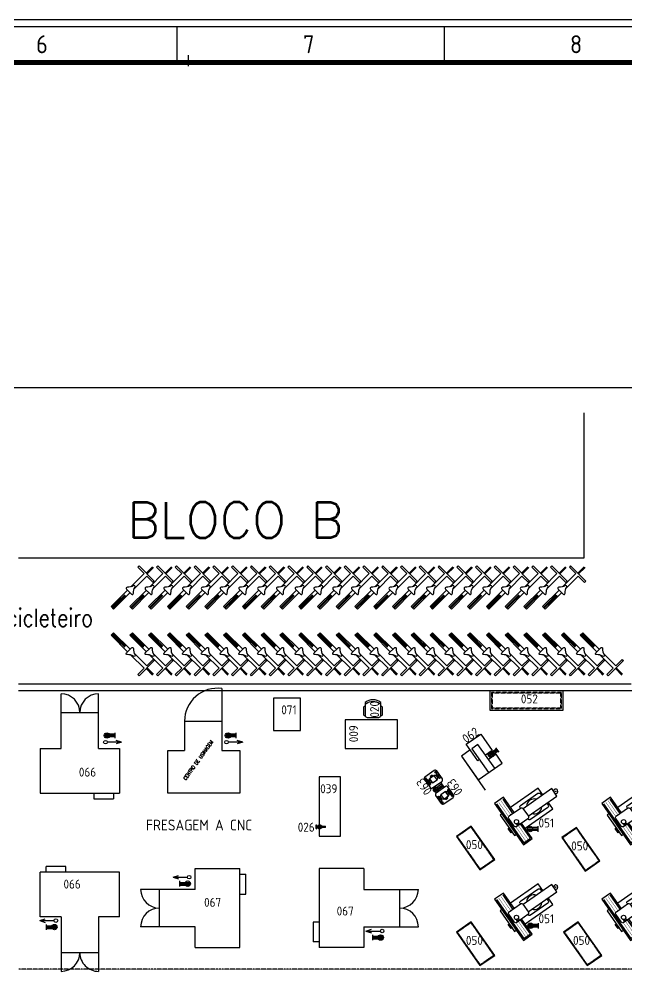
# Model space of a CAD drawing. Header units: millimetres. Extents: x 18768 to 1484868, y -11027 to 520152.
# Drawn here: x 187274 to 204153, y 277181 to 304143 of the extents above; entities that cross this region are included whole.
import ezdxf
from ezdxf.enums import TextEntityAlignment as Align

# ---------------------------------------------------------------- set-up
doc = ezdxf.new("R2010")
doc.units = ezdxf.units.MM
doc.linetypes.add('DIVIDE', pattern=[2.15, 1.5, -0.2, 0.05, -0.15, 0.05, -0.2])
doc.linetypes.add('HIDDEN2', pattern=[4.7625, 3.175, -1.5875])
for name, color, linetype in [('025', 3, 'Continuous'), ('050', 166, 'Continuous'), ('100', 176, 'Continuous'), ('3-MAQUINAS', 5, 'Continuous'), ('8-TEXTO', 4, 'Continuous'), ('8-TEXTO-DETALHES', 6, 'Continuous'), ('L018-SIMBOLO1', 3, 'Continuous'), ('L018-SIMBOLO3', 3, 'Continuous'), ('L025-CONTORNO', 7, 'Continuous'), ('L025-IMAGIN', 1, 'DIVIDE'), ('L025-TEXTO', 7, 'Continuous'), ('L035-ARRANJO-ADQUIRIR', 102, 'Continuous'), ('L035-ARRANJO-EXISTENTE', 180, 'Continuous'), ('L035-TEXTO', 40, 'Continuous'), ('PAREDES', 7, 'Continuous')]:
    doc.layers.add(name, color=color, linetype=linetype)
doc.layers.add('L035-DEMOLIÇÃO', color=40, linetype='Continuous', plot=False)
doc.styles.add('ISO-CP--18', font='isocp.shx', dxfattribs={"width": 0.75, "height": 180})
doc.styles.add('ISO-CP--25', font='isocp.shx', dxfattribs={"height": 250})
doc.styles.add('ISO-CP--35', font='isocp.shx', dxfattribs={"height": 350})
doc.styles.add('ISO-CP--50', font='isocp.shx', dxfattribs={"height": 500})
doc.styles.add('ROMANS', font='romans', dxfattribs={"width": 0.8, "height": 300})

# ---------------------------------------------------------------- blocks, each defined once
blk = doc.blocks.new('A0')
at = {"layer": '025'}
for points in [[(119300, 84500), (119300, 0), (0, 0), (0, 84500)], [(200, 84300), (119100, 84300), (119100, 200), (200, 200)]]:
    blk.add_lwpolyline(points, close=True, dxfattribs=at)
at = {"layer": '050'}
for p, q in [((44786, 84300), (44786, 83300)), ((52217, 84300), (52217, 83300))]:
    blk.add_line(p, q, dxfattribs=at)
at = {"layer": '100'}
for p, q in [((45100, 83500), (45100, 83200)), ((45050, 83300), (45150, 83300)), ((45065, 83300), (45135, 83300))]:
    blk.add_line(p, q, dxfattribs=at)
at = {"layer": '100', "const_width": 140}
blk.add_lwpolyline([(2700, 83300), (118100, 83300), (118100, 1200), (2700, 1200)], close=True, dxfattribs=at)
at = {"layer": '050', "style": 'ISO-CP--50'}
for s, p in [('6', (40870, 83558)), ('7', (48290, 83558)), ('8', (55711, 83558))]:
    blk.add_text(s, height=500, dxfattribs=at).set_placement(p)
blk = doc.blocks.new('Bicicleta')
for points in [[(-1.142, 1.121), (-1.121, 1.142), (-0.944, 0.965), (-0.965, 0.944)], [(-0.788, 0.767), (-0.767, 0.788), (-0.944, 0.965), (-0.965, 0.944)], [(-0.011, -0.011), (0.011, 0.011), (-0.166, 0.187), (-0.187, 0.166)]]:
    blk.add_hatch(color=256).paths.add_polyline_path(points)
for p, q in [((-0.965, 0.944), (-1.142, 1.121)), ((-0.944, 0.965), (-1.121, 1.142)), ((-0.965, 0.944), (-0.788, 0.767)), ((-0.944, 0.965), (-0.767, 0.788)), ((-0.187, 0.166), (-0.011, -0.011)), ((-0.166, 0.187), (0.011, 0.011))]:
    blk.add_line(p, q)
at = {"color": 1}
for points in [[(-0.707, 0.636), (-1.167, 1.096), (-1.096, 1.167), (-0.636, 0.707)], [(-0.518, 0.589), (-0.177, 0.247), (0, 0.424), (0.035, 0.389), (-0.389, -0.035), (-0.424, 0), (-0.247, 0.177), (-0.615, 0.545)]]:
    blk.add_lwpolyline(points, dxfattribs=at)
blk.add_lwpolyline([(-0.714, 0.556, -0.686338), (-0.736, 0.607), (-0.595, 0.749, -0.686338), (-0.544, 0.726, 0.152911), (-0.499, 0.552, -0.794326), (-0.54, 0.511, 0.152911)], format="xyb", close=True, dxfattribs=at)
blk = doc.blocks.new('BL_SENAI_id9330820430')
at = {"layer": 'L035-ARRANJO-EXISTENTE', "color": 0}
for p, q in [((-1155, 673), (-395, -412)), ((-695, 408), (-971, 803)), ((410, 533), (281, 718)), ((-359, -5), (410, 533)), ((-572, 76), (-599, 116)), ((-519, 113), (-572, 76)), ((-545, 150), (-519, 113)), ((-211, -283), (-487, 112)), ((-395, -412), (-211, -283))]:
    blk.add_line(p, q, dxfattribs=at)
for points in [[(138, 922), (8, 1107), (-761, 568)], [(-271, 331), (527, 890), (383, 1095), (-415, 536)], [(-664, 430), (-962, 855), (-1207, 683), (-404, -464), (-159, -292), (-456, 133)], [(-1007, 396), (-1056, 361), (-655, -212), (-605, -177)]]:
    blk.add_lwpolyline(points, dxfattribs=at)
for points in [[(-491, 551), (-497, 560, -0.414214), (-484, 629), (-4, 966, -0.414214), (65, 953), (104, 899)], [(247, 694), (285, 639, -0.414214), (273, 570), (-207, 234, -0.414214), (-277, 246), (-283, 255)]]:
    blk.add_lwpolyline(points, format="xyb", dxfattribs=at)
at = {"layer": 'L035-ARRANJO-EXISTENTE', "color": 0, "const_width": 10}
for points in [[(-815, 318), (-1094, 717)], [(-756, 365), (-1032, 760)], [(-334, -369), (-613, 30)], [(-272, -326), (-548, 69)]]:
    blk.add_lwpolyline(points, dxfattribs=at)
at = {"layer": 'L035-ARRANJO-EXISTENTE', "color": 0}
blk.add_lwpolyline([(-662, 50), (-812, 265, -0.414214), (-800, 335), (-488, 553, -0.414214), (-418, 541), (-268, 326, -0.414214), (-280, 256), (-592, 38, -0.414214)], format="xyb", close=True, dxfattribs=at)
blk.add_lwpolyline([(-748, -136), (-831, -17), (-805, 2), (-721, -118)], close=True, dxfattribs=at)
for centre, radius in [((493, 1019), 9.04), ((-598, 175), 59.7)]:
    blk.add_circle(centre, radius, dxfattribs=at)
for centre, radius, start, end in [((493, 1019), 61.7, 255.737, 174.263), ((-106, 600), 209, 71.712, 178.288), ((-106, 600), 209, 251.712, 358.288)]:
    blk.add_arc(centre, radius, start, end, dxfattribs=at)
at = {"layer": 'L025-TEXTO', "style": 'ISO-CP--18'}
blk.add_attdef('rmp_mt_codmaterial', (15, 15), '', height=40, dxfattribs=at)
at = {"layer": 'L025-TEXTO', "style": 'ISO-CP--18', "flags": 1}
for tag in ['rmp_mt_nomeunid', 'rmp_mt_potencia', 'rmp_mt_cod']:
    blk.add_attdef(tag, (15, 15), '', height=40, dxfattribs=at)
blk = doc.blocks.new('BL_SENAI_id9320290700')
at = {"layer": 'L035-ARRANJO-ADQUIRIR', "color": 0}
blk.add_lwpolyline([(-435, -311), (465, -311), (465, 439), (-435, 439)], close=True, dxfattribs=at)
at = {"layer": 'L025-TEXTO', "style": 'ISO-CP--50'}
blk.add_attdef('rmp_mt_codmaterial', (15, 15), '', height=40, dxfattribs=at)
at = {"layer": 'L025-TEXTO', "style": 'ISO-CP--50', "flags": 1}
for tag in ['rmp_mt_nomeunid', 'rmp_mt_potencia', 'rmp_mt_cod']:
    blk.add_attdef(tag, (15, 15), '', height=40, dxfattribs=at)
blk = doc.blocks.new('BL_SENAI_id9320230820')
at = {"layer": 'L035-ARRANJO-EXISTENTE', "color": 0}
blk.add_lwpolyline([(-449, -183), (691, -183), (691, 317), (-449, 317)], close=True, dxfattribs=at)
at = {"layer": 'L035-ARRANJO-EXISTENTE', "color": 0, "linetype": 'HIDDEN2'}
blk.add_lwpolyline([(-431, -165), (673, -165), (673, 299), (-431, 299)], close=True, dxfattribs=at)
at = {"layer": 'L025-TEXTO', "style": 'ISO-CP--25'}
blk.add_attdef('rmp_mt_codmaterial', (15, 15), '', height=40, dxfattribs=at)
at = {"layer": 'L025-TEXTO', "style": 'ISO-CP--25', "flags": 1}
for tag in ['rmp_mt_nomeunid', 'rmp_mt_potencia', 'rmp_mt_cod']:
    blk.add_attdef(tag, (15, 15), '', height=40, dxfattribs=at)
blk = doc.blocks.new('BL_SENAI_id9300034553')
at = {"layer": 'L035-ARRANJO-EXISTENTE', "color": 0}
for points in [[(-190, 490), (-190, 790), (-1000, 790), (-1000, -30), (-700, -30), (-700, 225)], [(-1000, 225), (-190, 225), (-190, 435), (-1000, 435)], [(-560, 435), (-560, 490), (0, 490), (0, 0), (-560, 0), (-560, 225)]]:
    blk.add_lwpolyline(points, dxfattribs=at)
at = {"layer": 'L025-TEXTO', "style": 'ISO-CP--25'}
blk.add_attdef('rmp_mt_codmaterial', (15, 15), '', height=40, dxfattribs=at)
at = {"layer": 'L025-TEXTO', "style": 'ISO-CP--25', "flags": 1}
for tag in ['rmp_mt_nomeunid', 'rmp_mt_potencia', 'rmp_mt_cod']:
    blk.add_attdef(tag, (15, 15), '', height=40, dxfattribs=at)
blk = doc.blocks.new('BL_SENAI_id9320220810')
at = {"layer": 'L025-CONTORNO', "color": 0}
blk.add_lwpolyline([(-688, 238), (112, 238), (112, 1688), (-688, 1688)], close=True, dxfattribs=at)
at = {"layer": 'L025-TEXTO', "style": 'ISO-CP--25'}
blk.add_attdef('rmp_mt_codmaterial', (15, 15), '', height=40, dxfattribs=at)
at = {"layer": 'L025-TEXTO', "style": 'ISO-CP--25', "flags": 1}
for tag in ['rmp_mt_nomeunid', 'rmp_mt_potencia', 'rmp_mt_cod']:
    blk.add_attdef(tag, (15, 15), '', height=40, dxfattribs=at)
blk = doc.blocks.new('BL_SENAI_id9320230770')
at = {"layer": 'L025-CONTORNO', "color": 0}
blk.add_lwpolyline([(-848, -169), (1192, -169), (1192, 361), (-848, 361)], close=True, dxfattribs=at)
at = {"layer": 'L025-CONTORNO', "color": 0, "linetype": 'HIDDEN2'}
for points in [[(-803, -124), (1147, -124), (1147, 316), (-803, 316)], [(-785, -106), (1129, -106), (1129, 298), (-785, 298)]]:
    blk.add_lwpolyline(points, close=True, dxfattribs=at)
at = {"layer": 'L025-TEXTO', "style": 'ISO-CP--25'}
blk.add_attdef('rmp_mt_codmaterial', (15, 15), '', height=40, dxfattribs=at)
at = {"layer": 'L025-TEXTO', "style": 'ISO-CP--25', "flags": 1}
for tag in ['rmp_mt_nomeunid', 'rmp_mt_potencia', 'rmp_mt_cod']:
    blk.add_attdef(tag, (15, 15), '', height=40, dxfattribs=at)
blk = doc.blocks.new('BL_SENAI_id9330313130')
at = {"layer": 'L035-ARRANJO-EXISTENTE', "color": 0}
for p, q in [((-2, 569), (-2, 531)), ((13, 569), (-2, 569)), ((13, 531), (13, 572)), ((82, 581), (88, 586)), ((134, 581), (82, 581)), ((82, 572), (82, 581)), ((134, 572), (82, 572)), ((128, 586), (88, 586)), ((134, 581), (128, 586)), ((134, 572), (134, 581)), ((184, 572), (184, 531)), ((-10, 413), (35, 419)), ((-10, 413), (-10, 346)), ((-10, 346), (35, 340)), ((-4, 408), (35, 413)), ((-4, 408), (-4, 352)), ((-4, 352), (35, 346)), ((13, 531), (184, 531)), ((71, 502), (35, 460)), ((71, 258), (35, 299)), ((179, 460), (144, 502)), ((179, 299), (144, 258)), ((-2, 191), (-2, 229)), ((13, 191), (-2, 191)), ((13, 229), (184, 229)), ((13, 229), (13, 187)), ((134, 187), (82, 187)), ((82, 187), (82, 179)), ((134, 178), (82, 178)), ((82, 178), (88, 174)), ((128, 174), (88, 174)), ((134, 178), (128, 174)), ((134, 187), (134, 178)), ((184, 187), (184, 229))]:
    blk.add_line(p, q, dxfattribs=at)
blk.add_lwpolyline([(242, 587), (-28, 587, 0.414214), (-78, 537), (-78, 222, 0.414214), (-28, 172), (242, 172, 0.414214), (292, 222), (292, 537, 0.414214)], format="xyb", close=True, dxfattribs=at)
for points in [[(-2, 531), (-42, 531), (-42, 572), (184, 572), (184, 569)], [(-2, 229), (-42, 229), (-42, 187), (184, 187), (184, 191)]]:
    blk.add_lwpolyline(points, dxfattribs=at)
for points in [[(35, 299), (179, 299), (179, 460), (35, 460)], [(144, 502), (144, 531), (71, 531), (71, 502)], [(144, 258), (144, 229), (71, 229), (71, 258)]]:
    blk.add_lwpolyline(points, close=True, dxfattribs=at)
at = {"layer": 'L025-TEXTO', "style": 'ISO-CP--25'}
blk.add_attdef('rmp_mt_codmaterial', (15, 15), '', height=40, dxfattribs=at)
at = {"layer": 'L025-TEXTO', "style": 'ISO-CP--25', "flags": 1}
for tag in ['rmp_mt_nomeunid', 'rmp_mt_potencia', 'rmp_mt_cod']:
    blk.add_attdef(tag, (15, 15), '', height=40, dxfattribs=at)
blk = doc.blocks.new('BL_SENAI_id9330820230')
at = {"layer": 'L025-CONTORNO', "color": 0}
for p, q in [((0, 1040), (0, 1620)), ((0, 1620), (1240, 1620)), ((1240, -580), (1240, 1620)), ((1240, 1460), (1400, 1460)), ((1400, 910), (1400, 1460)), ((-1000, 1040), (-1520, 1040)), ((0, 1040), (-1000, 1040)), ((-1000, 0), (-1000, 1040)), ((1240, 910), (1400, 910)), ((-1000, 0), (-1520, 0)), ((0, -580), (0, 0)), ((0, 0), (-1000, 0)), ((0, -580), (1240, -580))]:
    blk.add_line(p, q, dxfattribs=at)
for centre, start, end in [((-1000, 1040), 180, 270), ((-1000, 0), 90, 180)]:
    blk.add_arc(centre, 520, start, end, dxfattribs=at)
at = {"layer": 'L025-TEXTO', "style": 'ISO-CP--25'}
blk.add_attdef('rmp_mt_codmaterial', (15, 15), '', height=40, dxfattribs=at)
at = {"layer": 'L025-TEXTO', "style": 'ISO-CP--25', "flags": 1}
for tag in ['rmp_mt_nomeunid', 'rmp_mt_potencia', 'rmp_mt_cod']:
    blk.add_attdef(tag, (15, 15), '', height=40, dxfattribs=at)
blk = doc.blocks.new('BL_SENAI_id9320210400')
at = {"layer": 'L035-ARRANJO-ADQUIRIR', "color": 0}
for points in [[(-690, 550, -0.290756), (-310, 550, 0.829608), (-284, 579, 0.333333), (-716, 579, 0.829608), (-690, 550)], [(-710, 550, 0.129448), (-717, 523), (-717, 219, 0.414214), (-663, 164), (-338, 164, 0.414214), (-284, 219), (-284, 525, 0.120944), (-290, 550)], [(-717, 464), (-737, 464, 0.414214), (-767, 434), (-767, 244, 0.414214), (-737, 214), (-717, 214)], [(-284, 214), (-264, 214, 0.414214), (-234, 244), (-234, 434, 0.414214), (-264, 464), (-284, 464)]]:
    blk.add_lwpolyline(points, format="xyb", dxfattribs=at)
at = {"layer": 'L025-TEXTO', "style": 'ISO-CP--25'}
blk.add_attdef('rmp_mt_codmaterial', (15, 15), '', height=40, dxfattribs=at)
at = {"layer": 'L025-TEXTO', "style": 'ISO-CP--25', "flags": 1}
for tag in ['rmp_mt_nomeunid', 'rmp_mt_potencia', 'rmp_mt_cod']:
    blk.add_attdef(tag, (15, 15), '', height=40, dxfattribs=at)
blk = doc.blocks.new('BL_SENAI_id9320240750')
at = {"layer": 'L025-CONTORNO', "color": 0}
for p, q in [((1650, 600), (0, 600)), ((0, 600), (0, 0)), ((1650, 0), (1650, 600)), ((0, 0), (1650, 0))]:
    blk.add_line(p, q, dxfattribs=at)
at = {"layer": 'L025-TEXTO', "style": 'ISO-CP--25'}
blk.add_attdef('rmp_mt_codmaterial', (15, 15), '', height=40, dxfattribs=at)
at = {"layer": 'L025-TEXTO', "style": 'ISO-CP--25', "flags": 1}
for tag in ['rmp_mt_nomeunid', 'rmp_mt_potencia', 'rmp_mt_cod']:
    blk.add_attdef(tag, (15, 15), '', height=40, dxfattribs=at)
blk = doc.blocks.new('BL_SENAI_id9310100320')
at = {"layer": 'L035-ARRANJO-EXISTENTE', "color": 0}
for p, q in [((-201, 56), (-201, 20)), ((-201, 56), (-96, 56)), ((-96, 20), (-201, 20)), ((-96, 72), (-55, 72)), ((-96, 4), (-96, 72)), ((-55, 4), (-96, 4)), ((-29, 76), (-35, 76)), ((-35, 68), (-35, 0)), ((-35, 0), (-29, 0)), ((-29, 0), (-29, 76)), ((-22, 76), (-17, 76)), ((-22, 0), (-22, 76)), ((-17, 0), (-22, 0)), ((-17, 68), (-17, 0)), ((1, 23), (1, 53)), ((39, 65), (12, 65)), ((39, 11), (12, 11)), ((35, 65), (35, 11)), ((39, 65), (39, 11))]:
    blk.add_line(p, q, dxfattribs=at)
for points in [[(-96, 22), (-96, 54), (-80, 54), (-80, 22)], [(-53, 76), (-35, 76), (-35, 0), (-53, 0)], [(1, 76), (-17, 76), (-17, 0), (1, 0)], [(39, 30), (39, 46), (58, 46), (58, 30)], [(45, 92), (45, 88), (55, 88), (55, 92)], [(45, -16), (45, -12), (55, -12), (55, -16)]]:
    blk.add_lwpolyline(points, close=True, dxfattribs=at)
for points in [[(48, 46), (48, 88), (52, 88), (52, 46)], [(52, 30), (52, -12), (48, -12), (48, 30)]]:
    blk.add_lwpolyline(points, dxfattribs=at)
for centre in [(-42, 85), (-42, -9)]:
    blk.add_circle(centre, 4.46, dxfattribs=at)
for centre, radius, start, end in [((-41, 38), 55.5, 41.7386, 141.8707), ((-41, 38), 55.5, 218.1293, 318.2614), ((-55, 75), 2.59, 270, 0), ((-55, 1), 2.59, 0, 90), ((12, 76), 11.4, 180, 270), ((12, 0), 11.4, 90, 180)]:
    blk.add_arc(centre, radius, start, end, dxfattribs=at)
at = {"layer": 'L025-TEXTO', "style": 'ISO-CP--25'}
blk.add_attdef('rmp_mt_codmaterial', (15, 15), '', height=40, dxfattribs=at)
at = {"layer": 'L025-TEXTO', "style": 'ISO-CP--25', "flags": 1}
for tag in ['rmp_mt_nomeunid', 'rmp_mt_potencia', 'rmp_mt_cod']:
    blk.add_attdef(tag, (15, 15), '', height=40, dxfattribs=at)
blk = doc.blocks.new('BL_SENAI_id9330820630')
at = {"layer": 'L025-CONTORNO', "color": 0}
for p, q in [((0, 1490), (0, -710)), ((1240, 1490), (0, 1490)), ((1240, 1490), (1240, 910)), ((1240, 910), (2240, 910)), ((2240, 910), (2760, 910)), ((2240, 910), (2240, -130)), ((0, 0), (-160, 0)), ((-160, 0), (-160, -550)), ((1240, -130), (2240, -130)), ((1240, -130), (1240, -710)), ((2240, -130), (2760, -130)), ((0, -550), (-160, -550)), ((1240, -710), (0, -710))]:
    blk.add_line(p, q, dxfattribs=at)
for centre, start, end in [((2240, 910), 270, 0), ((2240, -130), 0, 90)]:
    blk.add_arc(centre, 520, start, end, dxfattribs=at)
at = {"layer": 'L025-TEXTO', "style": 'ISO-CP--25'}
blk.add_attdef('rmp_mt_codmaterial', (15, 15), '', height=40, dxfattribs=at)
at = {"layer": 'L025-TEXTO', "style": 'ISO-CP--25', "flags": 1}
for tag in ['rmp_mt_nomeunid', 'rmp_mt_potencia', 'rmp_mt_cod']:
    blk.add_attdef(tag, (15, 15), '', height=40, dxfattribs=at)

msp = doc.modelspace()

# ---------------------------------------------------------------- linework, layer by layer
at = {"layer": '3-MAQUINAS', "linetype": 'Continuous'}
for p, q in [((192902.616, 285527.231), (192902.616, 283805.65)), ((191863.774, 284620.65), (191863.774, 283805.65)), ((191863.774, 284620.65), (192902.616, 284620.65)), ((191403.774, 282620.65), (191403.774, 283805.65)), ((191403.774, 283805.65), (191863.774, 283805.65)), ((192902.616, 283805.65), (193403.774, 283805.65)), ((193403.774, 283805.65), (193403.774, 282620.65)), ((193403.774, 282620.65), (191403.774, 282620.65))]:
    msp.add_line(p, q, dxfattribs=at)
msp.add_arc((192778.774, 284620.65), 915, 82.2213694, 180, dxfattribs=at)
at = {"layer": 'L018-SIMBOLO1'}
for p, q in [((189931.459, 284222.305), (189631.459, 284222.305)), ((189931.459, 284259.805), (189641.507, 284259.805)), ((189931.459, 284184.805), (189641.507, 284184.805)), ((189931.459, 284147.305), (189931.459, 284297.305)), ((193297.543, 284222.305), (192997.543, 284222.305)), ((193297.543, 284259.805), (193007.591, 284259.805)), ((193297.543, 284184.805), (193007.591, 284184.805)), ((193297.543, 284147.305), (193297.543, 284297.305)), ((200542.609, 283850.178), (200305.094, 283683.869)), ((200564.118, 283819.46), (200318.372, 283647.387)), ((200585.627, 283788.742), (200348.112, 283622.432)), ((200607.136, 283758.024), (200521.1, 283880.897)), ((199018.722, 282874.744), (198781.207, 282708.435)), ((199040.231, 282844.026), (198794.485, 282671.953)), ((199083.249, 282782.59), (198997.213, 282905.462)), ((199061.74, 282813.308), (198824.225, 282646.998)), ((201695.24, 281620.982), (201395.24, 281620.982)), ((201695.24, 281658.482), (201405.288, 281658.482)), ((201695.24, 281583.482), (201405.288, 281583.482)), ((201695.24, 281545.982), (201695.24, 281695.982)), ((191727.139, 280174.672), (191727.139, 280024.672)), ((191727.139, 280137.172), (192017.091, 280137.172)), ((191727.139, 280099.672), (192027.139, 280099.672)), ((191727.139, 280062.172), (192017.091, 280062.172)), ((188022.202, 278967.549), (188022.202, 278817.549)), ((188022.202, 278930.049), (188312.154, 278930.049)), ((188022.202, 278892.549), (188322.202, 278892.549)), ((188022.202, 278855.049), (188312.154, 278855.049)), ((201706.239, 278928.529), (201406.239, 278928.529)), ((201706.239, 278966.029), (201416.287, 278966.029)), ((201706.239, 278891.029), (201416.287, 278891.029)), ((201706.239, 278853.529), (201706.239, 279003.529)), ((197090.97, 278677.212), (197090.97, 278527.212)), ((197090.97, 278639.712), (197380.922, 278639.712)), ((197090.97, 278602.212), (197390.97, 278602.212)), ((197090.97, 278564.712), (197380.922, 278564.712))]:
    msp.add_line(p, q, dxfattribs=at)
for centre in [(189706.459, 284222.305), (193072.543, 284222.305), (200379.809, 283690.405), (198855.922, 282714.971), (201470.24, 281620.982), (191952.139, 280099.672), (188247.202, 278892.549), (201481.239, 278928.529), (197315.97, 278602.212)]:
    msp.add_circle(centre, 75, dxfattribs=at)
at = {"layer": 'L018-SIMBOLO3'}
for p, q in [((190115.059, 284035.902), (189715.059, 284035.902)), ((190115.059, 284035.902), (189965.059, 284085.902)), ((190115.059, 284035.902), (189965.059, 283985.902)), ((193481.143, 284035.902), (193081.143, 284035.902)), ((193481.143, 284035.902), (193331.143, 284085.902)), ((193481.143, 284035.902), (193331.143, 283985.902)), ((191543.539, 280280.503), (191693.539, 280330.503)), ((191543.539, 280280.503), (191693.539, 280230.503)), ((191543.539, 280280.503), (191943.539, 280280.503)), ((187838.602, 279073.379), (187988.602, 279123.379)), ((187838.602, 279073.379), (188238.602, 279073.379)), ((187838.602, 279073.379), (187988.602, 279023.379)), ((196907.37, 278783.043), (197057.37, 278833.043)), ((196907.37, 278783.043), (197307.37, 278783.043)), ((196907.37, 278783.043), (197057.37, 278733.043))]:
    msp.add_line(p, q, dxfattribs=at)
for centre in [(189665.059, 284035.902), (193031.143, 284035.902), (191993.539, 280280.503), (188288.602, 279073.379), (197357.37, 278783.043)]:
    msp.add_circle(centre, 50, dxfattribs=at)
at = {"layer": 'L025-CONTORNO', "linetype": 'ByBlock', "lineweight": -2}
msp.add_line((199558.819, 283650.157), (200223.867, 282700.369), dxfattribs=at)
at = {"layer": 'L025-IMAGIN'}
msp.add_line((216473.314, 277721.257), (187253.279, 277721.257), dxfattribs=at)
at = {"layer": 'L035-DEMOLIÇÃO', "linetype": 'ByBlock', "lineweight": -2}
msp.add_lwpolyline([(243039.686, 256377.737), (151141.405, 256377.737), (151141.405, 293906.33), (243039.686, 293906.33)], close=True, dxfattribs=at)
at = {"layer": 'PAREDES', "ltscale": 0.01}
msp.add_line((202976.428, 289161.257), (202976.428, 293201.257), dxfattribs=at)
at = {"layer": 'PAREDES'}
for p, q in [((187253.279, 289161.257), (202976.428, 289161.257)), ((187253.279, 285661.257), (204276.428, 285661.257)), ((204500.309, 285461.257), (187253.279, 285461.257))]:
    msp.add_line(p, q, dxfattribs=at)

# ---------------------------------------------------------------- block references
at = {"xscale": -1000, "yscale": 1000, "zscale": 1000, "rotation": 180}
for p in [(190988.53, 288903.734), (191510.156, 288903.734), (192031.782, 288903.734), (192553.408, 288903.734), (193075.033, 288903.734), (193596.659, 288903.734), (194118.285, 288903.734), (194639.91, 288903.734), (195161.536, 288903.734), (195683.162, 288903.734), (196204.787, 288903.734), (196726.413, 288903.734), (197248.039, 288903.734), (197769.665, 288903.734), (198291.29, 288903.734), (198812.916, 288903.734), (199334.542, 288903.734), (199856.167, 288903.734), (200377.793, 288903.734), (200899.419, 288903.734), (201421.045, 288903.734), (201942.67, 288903.734), (202464.296, 288903.734), (202985.922, 288903.734)]:
    msp.add_blockref('Bicicleta', p, dxfattribs=at)
at = {"xscale": 1000, "yscale": 1000, "zscale": 1000}
for p in [(190988.53, 285915.254), (191510.156, 285915.254), (192031.782, 285915.254), (192553.408, 285915.254), (193075.033, 285915.254), (193596.659, 285915.254), (194118.285, 285915.254), (194639.91, 285915.254), (195161.536, 285915.254), (195683.162, 285915.254), (196204.787, 285915.254), (196726.413, 285915.254), (197248.039, 285915.254), (197769.665, 285915.254), (198291.29, 285915.254), (198812.916, 285915.254), (199334.542, 285915.254), (199856.167, 285915.254), (200377.793, 285915.254), (200899.419, 285915.254), (201421.045, 285915.254), (201942.67, 285915.254), (202464.296, 285915.254), (202985.922, 285915.254), (203507.547, 285915.254), (204029.173, 285915.254)]:
    msp.add_blockref('Bicicleta', p, dxfattribs=at)
at = {"layer": 'L025-CONTORNO'}
msp.add_blockref('A0', (146868.29, 219643.179), dxfattribs=at)
at = {"layer": 'L035-ARRANJO-ADQUIRIR'}
ref = msp.add_blockref('BL_SENAI_id9330820630', (189343.279, 282620.65), dxfattribs=dict(at, rotation=90))
ref.add_attrib('rmp_mt_codmaterial', '066', dxfattribs={"layer": 'L025-TEXTO', "height": 250, "style": 'ISO-CP--25'}).set_placement((189166.898, 283078.237), align=Align.CENTER)
ref = msp.add_blockref('BL_SENAI_id9320230770', (201199.03, 285100.168), dxfattribs=at)
ref.add_attrib('rmp_mt_codmaterial', '052', (201214.03, 285115.168), dxfattribs={"layer": 'L025-TEXTO', "height": 250, "style": 'ISO-CP--25'})
ref = msp.add_blockref('BL_SENAI_id9320290700', (194780.107, 284795.51), dxfattribs=dict(at, rotation=90))
ref.add_attrib('rmp_mt_codmaterial', '071', dxfattribs={"layer": 'L025-TEXTO', "height": 250, "style": 'ISO-CP--50'}).set_placement((194765.107, 284810.51), align=Align.CENTER)
ref = msp.add_blockref('BL_SENAI_id9320210400', (197602.857, 284563.257), dxfattribs=at)
ref.add_attrib('rmp_mt_codmaterial', '020', dxfattribs={"layer": 'L025-TEXTO', "height": 250, "rotation": 90, "style": 'ISO-CP--25'}).set_placement((197147.427, 284950.819), align=Align.MIDDLE)
ref = msp.add_blockref('BL_SENAI_id9320220810', (196095.219, 283973.082), dxfattribs=dict(at, rotation=270))
ref.add_attrib('rmp_mt_codmaterial', '009', dxfattribs={"layer": 'L025-TEXTO', "height": 250, "rotation": 90, "style": 'ISO-CP--25'}).set_placement((196690.396, 284272.037), align=Align.CENTER)
ref = msp.add_blockref('BL_SENAI_id9320240750', (195603.774, 283072.194), dxfattribs=dict(at, rotation=270))
ref.add_attrib('rmp_mt_codmaterial', '039', dxfattribs={"layer": 'L025-TEXTO', "height": 250, "style": 'ISO-CP--25'}).set_placement((195874.503, 282741.031), align=Align.MIDDLE)
ref = msp.add_blockref('BL_SENAI_id9330820430', (201689.686, 281648.664), dxfattribs=at)
ref.add_attrib('rmp_mt_codmaterial', '051', (201704.686, 281663.664), dxfattribs={"layer": 'L025-TEXTO', "height": 250, "style": 'ISO-CP--18'})
ref = msp.add_blockref('BL_SENAI_id9330820430', (204668.176, 281648.664), dxfattribs=at)
ref.add_attrib('rmp_mt_codmaterial', '051', (204683.176, 281663.664), dxfattribs={"layer": 'L025-TEXTO', "height": 250, "style": 'ISO-CP--18'})
ref = msp.add_blockref('BL_SENAI_id9310100320', (195579.551, 281718.87), dxfattribs=dict(at, rotation=180))
ref.add_attrib('rmp_mt_codmaterial', '026', dxfattribs={"layer": 'L025-TEXTO', "height": 250, "style": 'ISO-CP--25'}).set_placement((195246.314, 281671.776), align=Align.MIDDLE)
ref = msp.add_blockref('BL_SENAI_id9320230820', (200078.226, 281032.209), dxfattribs=dict(at, rotation=125.0000000002113))
ref.add_attrib('rmp_mt_codmaterial', '050', dxfattribs={"layer": 'L025-TEXTO', "height": 250, "style": 'ISO-CP--25'}).set_placement((199921.227, 281060.889), align=Align.CENTER)
ref = msp.add_blockref('BL_SENAI_id9320230820', (203005.488, 280996.339), dxfattribs=dict(at, rotation=125.0000000002113))
ref.add_attrib('rmp_mt_codmaterial', '050', dxfattribs={"layer": 'L025-TEXTO', "height": 250, "style": 'ISO-CP--25'}).set_placement((202848.489, 281025.019), align=Align.CENTER)
ref = msp.add_blockref('BL_SENAI_id9330820630', (188563.279, 280420.65), dxfattribs=dict(at, rotation=269.9999999999998))
ref.add_attrib('rmp_mt_codmaterial', '066', dxfattribs={"layer": 'L025-TEXTO', "height": 250, "style": 'ISO-CP--25'}).set_placement((188739.661, 279963.063), align=Align.CENTER)
ref = msp.add_blockref('BL_SENAI_id9330820230', (192163.774, 278901.257), dxfattribs=at)
ref.add_attrib('rmp_mt_codmaterial', '067', dxfattribs={"layer": 'L025-TEXTO', "height": 250, "style": 'ISO-CP--25'}).set_placement((192644.312, 279581.114), align=Align.MIDDLE)
ref = msp.add_blockref('BL_SENAI_id9330820230', (196843.774, 279941.257), dxfattribs=dict(at, rotation=180))
ref.add_attrib('rmp_mt_codmaterial', '067', dxfattribs={"layer": 'L025-TEXTO', "height": 250, "style": 'ISO-CP--25'}).set_placement((196330.058, 279214.016), align=Align.CENTER)
ref = msp.add_blockref('BL_SENAI_id9330820430', (201689.686, 278985.413), dxfattribs=at)
ref.add_attrib('rmp_mt_codmaterial', '051', (201704.686, 279000.413), dxfattribs={"layer": 'L025-TEXTO', "height": 250, "style": 'ISO-CP--18'})
ref = msp.add_blockref('BL_SENAI_id9330820430', (204668.176, 278985.413), dxfattribs=at)
ref.add_attrib('rmp_mt_codmaterial', '051', (204683.176, 279000.413), dxfattribs={"layer": 'L025-TEXTO', "height": 250, "style": 'ISO-CP--18'})
ref = msp.add_blockref('BL_SENAI_id9320230820', (200078.226, 278368.957), dxfattribs=dict(at, rotation=125.0000000002113))
ref.add_attrib('rmp_mt_codmaterial', '050', dxfattribs={"layer": 'L025-TEXTO', "height": 250, "style": 'ISO-CP--25'}).set_placement((199921.227, 278397.637), align=Align.CENTER)
ref = msp.add_blockref('BL_SENAI_id9320230820', (203056.716, 278368.957), dxfattribs=dict(at, rotation=125.0000000002113))
ref.add_attrib('rmp_mt_codmaterial', '050', dxfattribs={"layer": 'L025-TEXTO', "height": 250, "style": 'ISO-CP--25'}).set_placement((202899.717, 278397.637), align=Align.CENTER)
at = {"layer": 'L035-ARRANJO-EXISTENTE'}
ref = msp.add_blockref('BL_SENAI_id9300034553', (200096.969, 284258.921), dxfattribs=dict(at, rotation=125.0000000002116))
ref.add_attrib('rmp_mt_codmaterial', '062', dxfattribs={"layer": 'L025-TEXTO', "height": 250, "rotation": 35, "style": 'ISO-CP--25'}).set_placement((199886.609, 284129.937), align=Align.CENTER)
ref = msp.add_blockref('BL_SENAI_id9330313130', (198411.065, 282875.907), dxfattribs=dict(at, rotation=305.000000000211))
ref.add_attrib('rmp_mt_codmaterial', '063', dxfattribs={"layer": 'L025-TEXTO', "height": 250, "rotation": 125, "style": 'ISO-CP--25'}).set_placement((198625.089, 282870.675), align=Align.CENTER)
ref = msp.add_blockref('BL_SENAI_id9330313130', (199464.479, 282690.556), dxfattribs=dict(at, rotation=125.000000000211))
ref.add_attrib('rmp_mt_codmaterial', '063', dxfattribs={"layer": 'L025-TEXTO', "height": 250, "rotation": 125, "style": 'ISO-CP--25'}).set_placement((199477.329, 282855.324), align=Align.CENTER)

# ---------------------------------------------------------------- texts
at = {"layer": '8-TEXTO', "style": 'ROMANS'}
msp.add_text('BLOCO B', height=1000, dxfattribs=at).set_placement((190272.538, 289716.725))
at = {"layer": '8-TEXTO', "style": 'ROMANS', "width": 0.8}
msp.add_text('Bicicleteiro', height=500, dxfattribs=at).set_placement((186420.839, 287246.504))
at = {"layer": '8-TEXTO-DETALHES', "style": 'ROMANS', "width": 0.8}
msp.add_text('CENTRO DE USINAGEM', height=100, rotation=54.4620244, dxfattribs=at).set_placement((191821.525, 283025.336), align=Align.TOP_LEFT)
at = {"layer": 'L035-TEXTO', "insert": (192267.678, 282380.032), "char_height": 300, "width": 8756.13, "attachment_point": 2, "style": 'ISO-CP--35'}
msp.add_mtext('\\PFRESAGEM A CNC', dxfattribs=at)

doc.saveas('drawing.dxf')
